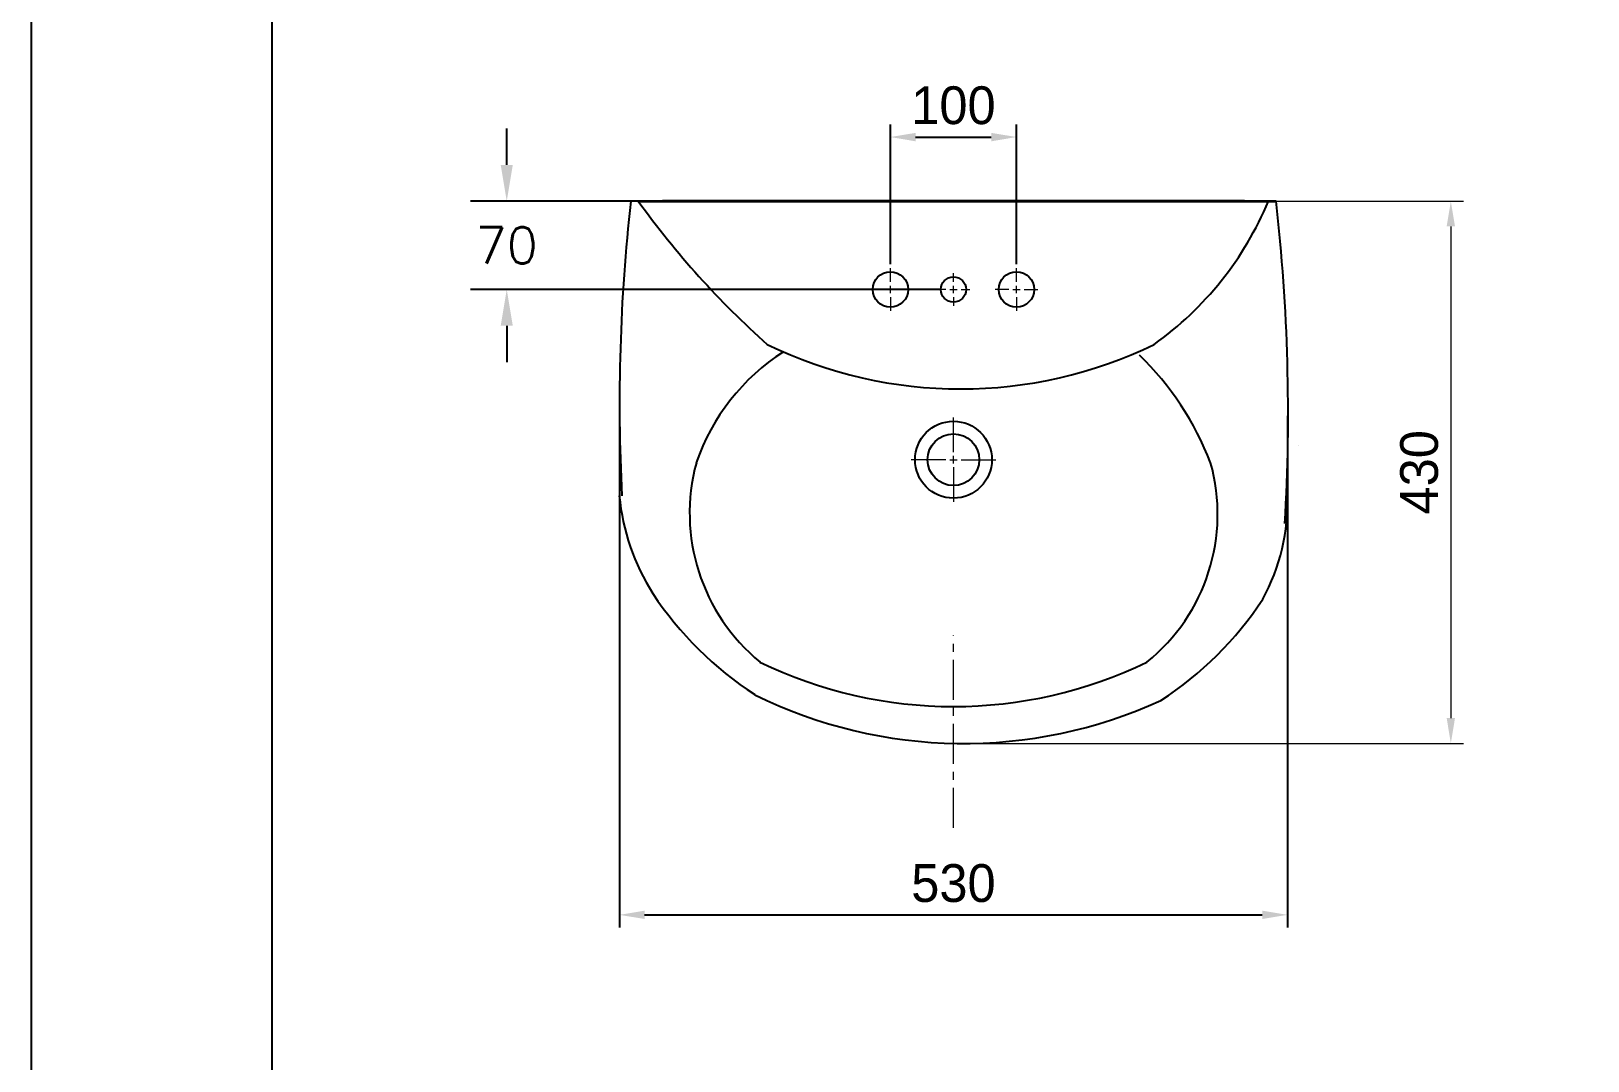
# Model space of a CAD drawing. Extents: x 60782 to 63207, y 49 to 61529.
# Drawn here: x 60782 to 62017, y 59895 to 60712 of the extents above; entities that cross this region are included whole.
import ezdxf

# ---------------------------------------------------------------- set-up
doc = ezdxf.new("R2010")
doc.units = 0
doc.header["$MEASUREMENT"] = 0
doc.linetypes.add('CENTER', pattern=[50.8, 31.75, -6.35, 6.35, -6.35])
doc.layers.get('0').update_dxf_attribs({"linetype": 'CONTINUOUS'})
doc.layers.get('Defpoints').update_dxf_attribs({"linetype": 'CONTINUOUS'})
for name, color, linetype, lineweight in [('AM_5', 3, 'CONTINUOUS', 15), ('CEN', 1, 'CENTER', 5), ('OUTLINE', 11, 'CONTINUOUS', 40), ('Y', 202, 'CONTINUOUS', 35)]:
    doc.layers.add(name, color=color, linetype=linetype, lineweight=lineweight)
for name, color, linetype in [('Dim', 4, 'CONTINUOUS'), ('LINE', 7, 'CONTINUOUS'), ('YA', 7, 'CONTINUOUS')]:
    doc.layers.add(name, color=color, linetype=linetype)
doc.styles.add('h', font='', dxfattribs={"height": 30})
doc.styles.get("Standard").update_dxf_attribs({"font": 'txt.shx', "bigfont": 'ghs.shx'})
doc.styles.get('h').set_extended_font_data('Haansoft Batang')
doc.dimstyles.new('AM_ISO$0', dxfattribs={"dimtxt": 3, "dimasz": 20, "dimexe": 10, "dimexo": 0.5, "dimgap": 10, "dimtad": 1, "dimdec": 0, "dimdsep": 46, "dimtxsty": 'h', "dimcen": -5, "dimclrd": 256, "dimclre": 256, "dimclrt": 256, "dimadec": 0, "dimazin": 2, "dimtp": 0.1, "dimtm": 0.1, "dimtfac": 0.71, "dimtdec": 0, "dimtmove": 0, "dimatfit": 3, "dimfxl": 1, "dimlwd": -1, "dimlwe": -1, "dimarcsym": 1})
doc.dimstyles.new('SERIM', dxfattribs={"dimscale": 10, "dimtxt": 3, "dimasz": 2, "dimexe": 1, "dimexo": 1.5, "dimgap": 1, "dimtad": 1, "dimtoh": 1, "dimdec": 0, "dimdsep": 46, "dimtxsty": 'h', "dimcen": -0.3, "dimclrt": 2, "dimadec": 0, "dimazin": 0, "dimtfac": 1, "dimtdec": 0, "dimtmove": 1, "dimatfit": 3, "dimfxl": 1, "dimtolj": 1, "dimtzin": 0, "dimarcsym": 0})
doc.dimstyles.get("Standard").update_dxf_attribs({"dimtxt": 0.18, "dimasz": 0.18, "dimexe": 0.18, "dimexo": 0.0625, "dimgap": 0.09, "dimtad": 0, "dimtih": 1, "dimtoh": 1, "dimdec": 4, "dimzin": 0, "dimdsep": 46, "dimtxsty": 'Standard', "dimcen": 0.09, "dimadec": 0, "dimazin": 0, "dimtfac": 1, "dimtdec": 4, "dimtofl": 0, "dimtmove": 0, "dimatfit": 0, "dimfxl": 1, "dimtolj": 1, "dimtzin": 0, "dimarcsym": 0})

# ---------------------------------------------------------------- blocks, each defined once
blk = doc.blocks.new('*D19')
at = {"layer": 'Defpoints', "color": 0, "transparency": 16777216}
for p in [(61563.4, 60628), (61463.4, 60512.1), (61563.4, 60512.1)]:
    blk.add_point(p, dxfattribs=at)
at = {"layer": 'Dim', "color": 0, "lineweight": -2, "transparency": 16777216}
for p, q in [((61463.4, 60527.1), (61463.4, 60638)), ((61483.4, 60628), (61543.4, 60628)), ((61563.4, 60527.1), (61563.4, 60638))]:
    blk.add_line(p, q, dxfattribs=at)
at = {"layer": 'Dim', "color": 0, "transparency": 16777216}
for points in [[(61483.4, 60631.3), (61483.4, 60624.6), (61463.4, 60628)], [(61543.4, 60631.3), (61543.4, 60624.6), (61563.4, 60628)]]:
    blk.add_solid(points, dxfattribs=at)
at = {"layer": 'Dim', "color": 0, "transparency": 16777216, "insert": (61513.4, 60653), "char_height": 30, "attachment_point": 5, "style": 'h'}
blk.add_mtext('\\A1;100', dxfattribs=at)
blk = doc.blocks.new('*D17')
at = {"layer": 'AM_5', "color": 0, "linetype": 'ByBlock', "transparency": 16777216}
for p, q in [((61528.4, 60577.1), (61918, 60577.1)), ((61908, 60557.1), (61908, 60167.1)), ((61513.9, 60147.1), (61918, 60147.1))]:
    blk.add_line(p, q, dxfattribs=at)
at = {"layer": 'AM_5', "color": 0, "transparency": 16777216}
for points in [[(61904.7, 60557.1), (61911.3, 60557.1), (61908, 60577.1)], [(61904.7, 60167.1), (61911.3, 60167.1), (61908, 60147.1)]]:
    blk.add_solid(points, dxfattribs=at)
at = {"layer": 'Defpoints', "color": 0, "transparency": 16777216}
for p in [(61527.9, 60577.1), (61513.4, 60147.1), (61908, 60147.1)]:
    blk.add_point(p, dxfattribs=at)
at = {"layer": 'AM_5', "color": 0, "transparency": 16777216, "insert": (61883, 60362.1), "char_height": 30, "attachment_point": 5, "rotation": 90, "style": 'h'}
blk.add_mtext('430', dxfattribs=at)
blk = doc.blocks.new('*D18')
at = {"layer": 'Defpoints', "color": 0, "transparency": 16777216}
for p in [(61248.4, 60407.5), (61778.4, 60407.5), (61778.4, 60011.1)]:
    blk.add_point(p, dxfattribs=at)
at = {"layer": 'LINE', "linetype": 'ByBlock', "transparency": 16777216}
for p, q in [((61248.4, 60407), (61248.4, 60001.1)), ((61778.4, 60407), (61778.4, 60001.1)), ((61268.4, 60011.1), (61758.4, 60011.1))]:
    blk.add_line(p, q, dxfattribs=at)
at = {"layer": 'LINE', "transparency": 16777216}
for points in [[(61268.4, 60014.4), (61268.4, 60007.8), (61248.4, 60011.1)], [(61758.4, 60014.4), (61758.4, 60007.8), (61778.4, 60011.1)]]:
    blk.add_solid(points, dxfattribs=at)
at = {"layer": 'LINE', "transparency": 16777216, "insert": (61513.4, 60036.1), "char_height": 30, "attachment_point": 5, "style": 'h'}
blk.add_mtext('530', dxfattribs=at)
blk = doc.blocks.new('*D27')
at = {"layer": 'Defpoints', "color": 0, "transparency": 16777216}
for p in [(61159, 60577.1), (61513.4, 60577.1), (61513.4, 60507.1)]:
    blk.add_point(p, dxfattribs=at)
at = {"layer": 'Dim', "color": 0, "lineweight": -2, "transparency": 16777216}
for p, q in [((61159, 60605.9), (61159, 60634.7)), ((61503.4, 60577.1), (61130.2, 60577.1)), ((61503.4, 60507.1), (61130.2, 60507.1)), ((61159, 60478.3), (61159, 60449.5))]:
    blk.add_line(p, q, dxfattribs=at)
at = {"layer": 'Dim', "color": 0, "transparency": 16777216}
for points in [[(61154.2, 60605.9), (61163.8, 60605.9), (61159, 60577.1)], [(61154.2, 60478.3), (61163.8, 60478.3), (61159, 60507.1)]]:
    blk.add_solid(points, dxfattribs=at)
at = {"layer": 'Dim', "color": 0, "transparency": 16777216, "insert": (61159, 60542.1), "char_height": 28.8, "attachment_point": 5}
blk.add_mtext('\\A1;70', dxfattribs=at)

msp = doc.modelspace()

# ---------------------------------------------------------------- linework, layer by layer
at = {"color": 0}
msp.add_line((61787.1, 60383.1), (61787.1, 60383.1), dxfattribs=at)
at = {"layer": 'CEN', "color": 0}
for p, q in [((61463.4, 60513.1), (61463.4, 60524.1)), ((61513.4, 60513.1), (61513.4, 60520.1)), ((61563.4, 60513.1), (61563.4, 60524.1)), ((61457.4, 60507.1), (61446.4, 60507.1)), ((61460.4, 60507.1), (61466.4, 60507.1)), ((61463.4, 60504.1), (61463.4, 60510.1)), ((61469.4, 60507.1), (61480.4, 60507.1)), ((61507.4, 60507.1), (61500.4, 60507.1)), ((61510.4, 60507.1), (61516.4, 60507.1)), ((61513.4, 60504.1), (61513.4, 60510.1)), ((61519.4, 60507.1), (61526.4, 60507.1)), ((61557.4, 60507.1), (61546.4, 60507.1)), ((61560.4, 60507.1), (61566.4, 60507.1)), ((61563.4, 60504.1), (61563.4, 60510.1)), ((61569.4, 60507.1), (61580.4, 60507.1)), ((61463.4, 60501.1), (61463.4, 60490.1)), ((61513.4, 60501.1), (61513.4, 60494.1)), ((61563.4, 60501.1), (61563.4, 60490.1)), ((61513.4, 60378.1), (61513.4, 60405.6)), ((61507.4, 60372.1), (61479.9, 60372.1)), ((61510.4, 60372.1), (61516.4, 60372.1)), ((61513.4, 60369.1), (61513.4, 60375.1)), ((61519.4, 60372.1), (61546.9, 60372.1)), ((61513.4, 60366.1), (61513.4, 60338.6)), ((61513.4, 60080), (61513.4, 60232.6))]:
    msp.add_line(p, q, dxfattribs=at)
at = {"layer": 'LINE', "color": 0}
for centre, radius in [((61463.4, 60507.1), 14), ((61513.4, 60507.1), 10), ((61563.4, 60507.1), 14), ((61513.4, 60372.1), 30.5), ((61513.4, 60372.1), 20.5)]:
    msp.add_circle(centre, radius, dxfattribs=at)
at = {"layer": 'LINE'}
for centre, radius, start, end in [((62697.3, 60417), 1448.8, 173.6571, 182.9105), ((60300.5, 60409), 1478.4, 356.6059, 6.5306)]:
    msp.add_arc(centre, radius, start, end, dxfattribs=at)
at = {"layer": 'LINE', "color": 0}
for centre, radius, start, end in [((61832.7, 60987.1), 701.6, 215.7575, 228.2729), ((61519, 60679.1), 264.7, 305.4788, 337.3507), ((61468.6, 60315.6), 168.1, 122.4004, 161.2579), ((61519.2, 60779.4), 351.2, 244.0874, 295.9126), ((61497.3, 60285.9), 235.4, 20.8364, 45.9542), ((61456.9, 60329.7), 152.8, 164.8331, 230.6071), ((61572.4, 60328.9), 150.6, 308.8472, 15.7126), ((61507.8, 60419.8), 279.1, 213.4528, 236.9914), ((61525.9, 60415.2), 279.1, 303.0086, 326.5472), ((61513.4, 60527.5), 351.2, 244.0874, 295.9126), ((61521.6, 60521.9), 374.9, 243.7468, 294.6424)]:
    msp.add_arc(centre, radius, start, end, dxfattribs=at)
at = {"layer": 'OUTLINE', "color": 0}
msp.add_line((61282.6, 60577.1), (61744.2, 60577.1), dxfattribs=at)
at = {"layer": 'Y', "color": 0}
msp.add_line((61263.4, 60577.1), (61769.4, 60577.1), dxfattribs=at)
at = {"layer": 'YA', "color": 7}
for p, q in [((60973, 60338.6), (60973, 61408.8)), ((60973, 58228.8), (60973, 60338.6))]:
    msp.add_line(p, q, dxfattribs=at)
at = {"layer": 'YA', "color": 0}
msp.add_lwpolyline([(60781.7, 58098.3), (63207.2, 58098.3), (63207.2, 61528.7), (60781.7, 61528.7)], close=True, dxfattribs=at)
for centre, radius, start, end in [((61618.6, 60338.3), 159.9, 331.2429, 2.0484), ((61423.4, 60360.3), 175.9, 185.475, 212.4456)]:
    msp.add_arc(centre, radius, start, end, dxfattribs=at)

# ---------------------------------------------------------------- dimensions: what is measured, and where the dimension line sits
at = {"layer": 'AM_5', "color": 0}
dim = msp.add_linear_dim(base=(61908, 60147.1), p1=(61527.9, 60577.1), p2=(61513.4, 60147.1), angle=90, dimstyle='AM_ISO$0', override={"dimclrd": 0, "dimclre": 0, "dimclrt": 0}, dxfattribs=at)
dim.commit()
dim.dimension.update_dxf_attribs({"geometry": '*D17', "text_midpoint": (61883, 60362.1)})
at = {"layer": 'Dim', "color": 0}
dim = msp.add_linear_dim(base=(61563.4, 60628), p1=(61463.4, 60512.1), p2=(61563.4, 60512.1), dimstyle='SERIM', override={"dimclrt": 0}, dxfattribs=at)
dim.commit()
dim.dimension.update_dxf_attribs({"geometry": '*D19', "text_midpoint": (61513.4, 60653)})
dim = msp.add_linear_dim(base=(61159, 60577.1), p1=(61513.4, 60507.1), p2=(61513.4, 60577.1), angle=90, dimstyle='Standard', override={"dimscale": 160, "dimgap": 0.06, "dimdec": 0, "dimatfit": 3}, dxfattribs=at)
dim.commit()
dim.dimension.update_dxf_attribs({"geometry": '*D27', "text_midpoint": (61159, 60542.1)})
at = {"layer": 'LINE'}
dim = msp.add_linear_dim(base=(61778.4, 60011.1), p1=(61248.4, 60407.5), p2=(61778.4, 60407.5), dimstyle='AM_ISO$0', dxfattribs=at)
dim.commit()
dim.dimension.update_dxf_attribs({"geometry": '*D18', "text_midpoint": (61513.4, 60036.1)})

doc.saveas('drawing.dxf')
